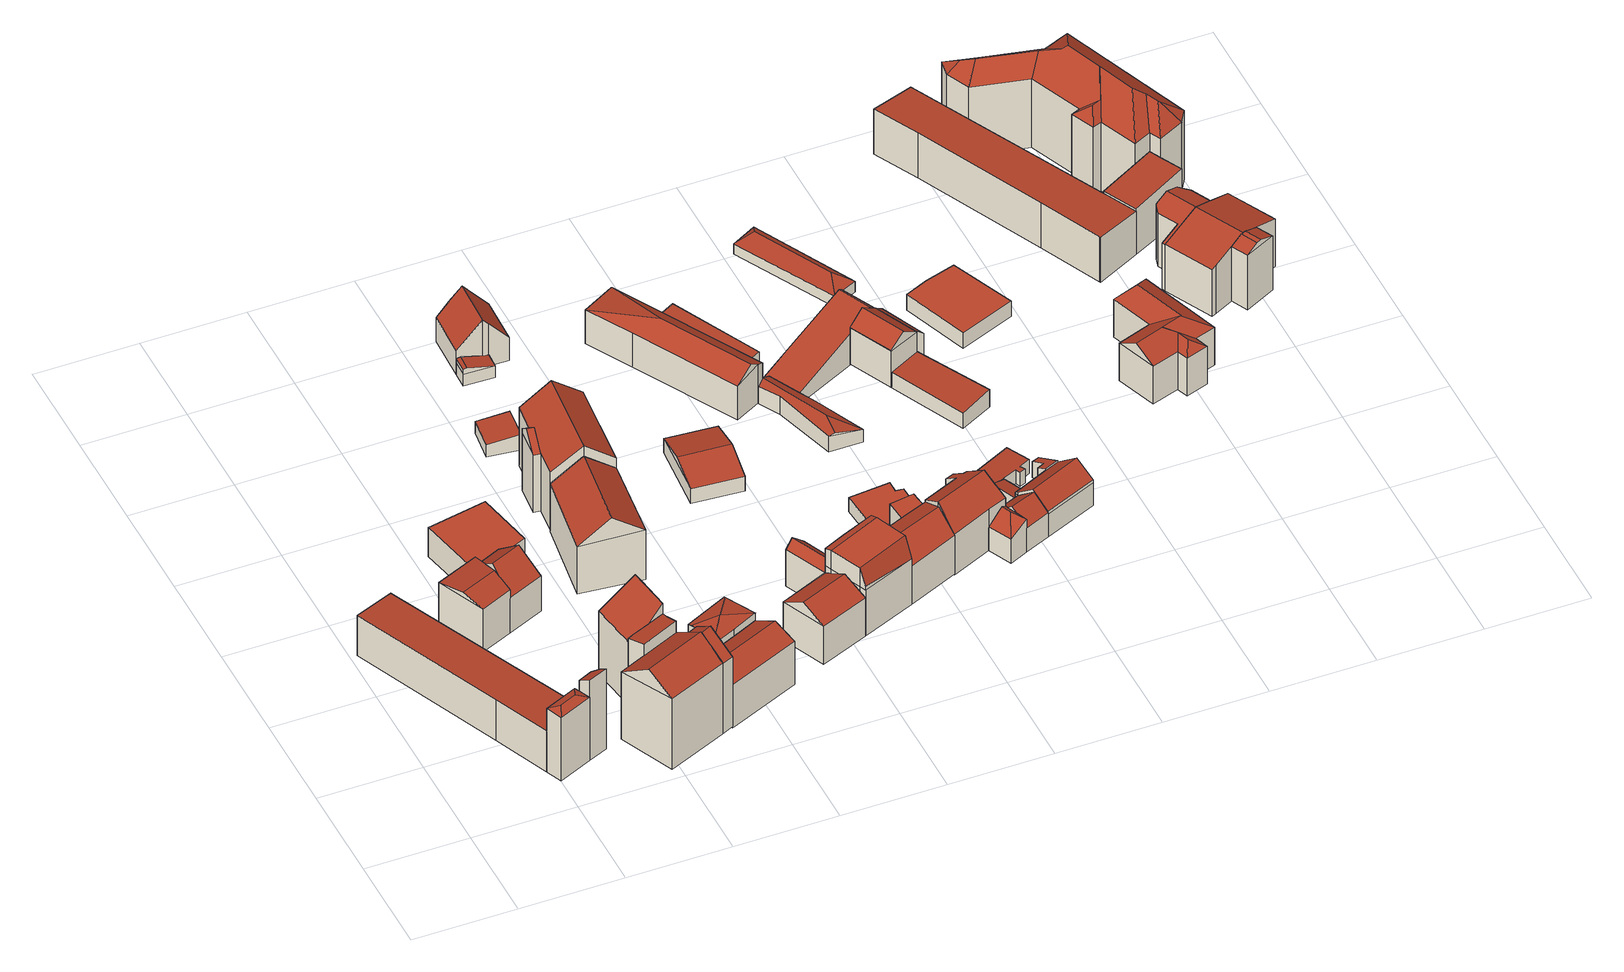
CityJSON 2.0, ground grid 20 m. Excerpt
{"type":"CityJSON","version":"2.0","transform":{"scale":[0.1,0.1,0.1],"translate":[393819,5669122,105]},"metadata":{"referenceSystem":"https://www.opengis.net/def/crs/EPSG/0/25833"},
"CityObjects":{
"building1":{"type":"Building","attributes":{"Gemeindeschluessel":14627140,"Geometrietyp2DReferenz":"3000","function":"31001_9998","roofType":"9999"},"children":["building1-1","building1-2","building1-3"]},
"building1-1":{"type":"BuildingPart","attributes":{"Dachtyp_tdc":"tdcFreeFormRoof","Dachneigung":23.28,"QualitaetDacherkennung":13,"Geometrietyp2DReferenz":"3000","roofType":"5000","measuredHeight":15.01},"parents":["building1"],"geometry":[{"type":"MultiSurface","lod":"2","boundaries":[[[0,1,2,3]],[[1,4,5,6,2]],[[7,8,9,10,11]],[[4,1,12]],[[13,12,1,0]],[[13,0,8,7]],[[7,4,12,13]],[[9,3,2,6,10]],[[3,9,8,0]],[[11,5,4,7]],[[11,10,6,5]]],"semantics":{"surfaces":[{"type":"WallSurface"},{"type":"RoofSurface"},{"type":"GroundSurface"},{"type":"ClosureSurface"}],"values":[0,0,0,1,1,1,1,2,3,0,3]}}]},
"building1-2":{"type":"BuildingPart","attributes":{"Dachtyp_tdc":"tdcPolyFlatRoof","Dachneigung":30.58,"QualitaetDacherkennung":52,"Geometrietyp2DReferenz":"3000","roofType":"2100","measuredHeight":18.1},"parents":["building1"],"geometry":[{"type":"MultiSurface","lod":"2","boundaries":[[[14,15,16,9,8]],[[15,17,18,16]],[[17,19,20,18]],[[19,21,0,3,20]],[[19,17,15,14,21]],[[3,9,16,18,20]],[[14,8,0,21]],[[8,9,3,0]]],"semantics":{"surfaces":[{"type":"WallSurface"},{"type":"RoofSurface"},{"type":"GroundSurface"},{"type":"ClosureSurface"}],"values":[0,0,0,0,1,2,0,3]}}]},
"building1-3":{"type":"BuildingPart","attributes":{"Dachtyp_tdc":"tdcPolyFlatRoof","Dachneigung":2.83,"QualitaetDacherkennung":69,"Geometrietyp2DReferenz":"3000","roofType":"2100","measuredHeight":9.14},"parents":["building1"],"geometry":[{"type":"MultiSurface","lod":"2","boundaries":[[[10,6,22,23,24,25]],[[5,26,22,6]],[[26,27,23,22]],[[27,28,24,23]],[[28,29,25,24]],[[29,11,10,25]],[[29,28,27,26,5,11]],[[6,10,11,5]]],"semantics":{"surfaces":[{"type":"GroundSurface"},{"type":"WallSurface"},{"type":"RoofSurface"},{"type":"ClosureSurface"}],"values":[0,1,1,1,1,1,2,3]}}]},
"building2":{"type":"Building","attributes":{"Gemeindeschluessel":14627140,"Geometrietyp2DReferenz":"3000","function":"31001_9998","roofType":"9999"},"children":["building2-1","building2-2","building2-3"]},
"building2-1":{"type":"BuildingPart","attributes":{"Dachtyp_tdc":"tdcPolyFlatRoof","Dachneigung":0,"QualitaetDacherkennung":68,"Geometrietyp2DReferenz":"3000","roofType":"1000","measuredHeight":6.52},"parents":["building2"],"geometry":[{"type":"MultiSurface","lod":"2","boundaries":[[[30,31,32,33]],[[31,34,35,32]],[[34,36,37,35]],[[36,38,39,37]],[[38,36,34,31,30,40]],[[41,33,32,35,37,39]],[[33,41,40,30]],[[41,39,38,40]]],"semantics":{"surfaces":[{"type":"WallSurface"},{"type":"RoofSurface"},{"type":"GroundSurface"},{"type":"ClosureSurface"}],"values":[0,0,0,0,1,2,3,3]}}]},
"building2-2":{"type":"BuildingPart","attributes":{"Dachtyp_tdc":"tdcGableRoof","Dachneigung":39.44,"QualitaetDacherkennung":55,"Geometrietyp2DReferenz":"3000","roofType":"3100","measuredHeight":12.08},"parents":["building2"],"geometry":[{"type":"MultiSurface","lod":"2","boundaries":[[[42,43,44,45]],[[46,42,45,39,38]],[[42,46,47]],[[43,42,47,48,49,50]],[[46,51,52,53,48,47]],[[45,44,41,39]],[[41,44,43,51,40]],[[38,40,51,46]],[[38,39,41,40]],[[48,53,54,49]],[[50,52,51,43]],[[49,54,53,52,50]]],"semantics":{"surfaces":[{"type":"WallSurface"},{"type":"RoofSurface"},{"type":"GroundSurface"},{"type":"ClosureSurface"}],"values":[0,0,0,1,1,2,3,0,3,0,3,3]}}]},
"building2-3":{"type":"BuildingPart","attributes":{"Dachtyp_tdc":"tdcGableRoof","Dachneigung":10.68,"QualitaetDacherkennung":41,"Geometrietyp2DReferenz":"3000","roofType":"3100","measuredHeight":10.84},"parents":["building2"],"geometry":[{"type":"MultiSurface","lod":"2","boundaries":[[[55,56,57,44,43]],[[56,58,59,57]],[[58,60,30,33,59]],[[58,56,61]],[[56,55,49,54,61]],[[60,58,61,54,53]],[[44,57,59,33,41]],[[55,43,50]],[[52,51,40,30,60]],[[40,41,33,30]],[[43,44,41,40,51]],[[43,51,52,50]],[[53,52,60]],[[49,55,50]],[[54,49,50,52,53]]],"semantics":{"surfaces":[{"type":"WallSurface"},{"type":"RoofSurface"},{"type":"GroundSurface"},{"type":"ClosureSurface"}],"values":[0,0,0,0,1,1,2,0,0,3,3,3,0,0,3]}}]},
"building3":{"type":"Building","attributes":{"Gemeindeschluessel":14627140,"Geometrietyp2DReferenz":"3000","function":"31001_9998","roofType":"9999"},"children":["building3-1","building3-2","building3-3","building3-4"]},
"building3-1":{"type":"BuildingPart","attributes":{"Dachtyp_tdc":"tdcPolyFlatRoof","Dachneigung":12.47,"QualitaetDacherkennung":38,"Geometrietyp2DReferenz":"3000","roofType":"2100","measuredHeight":17.7},"parents":["building3"],"geometry":[{"type":"MultiSurface","lod":"2","boundaries":[[[62,63,64,65,66]],[[67,68,69,70]],[[68,71,72,69]],[[71,73,74,75,72]],[[76,62,66,77,78]],[[76,73,71,68,67,79,63,62]],[[66,65,70,69,72,75,77]],[[79,64,63]],[[70,65,64,79,67]],[[78,74,73,76]],[[77,75,74,78]]],"semantics":{"surfaces":[{"type":"WallSurface"},{"type":"RoofSurface"},{"type":"GroundSurface"},{"type":"ClosureSurface"}],"values":[0,0,0,0,0,1,2,0,3,0,3]}}]},
"building3-2":{"type":"BuildingPart","attributes":{"Dachtyp_tdc":"tdcPolyFlatRoof","Dachneigung":34.02,"QualitaetDacherkennung":83,"Geometrietyp2DReferenz":"3000","roofType":"2100","measuredHeight":19.17},"parents":["building3"],"geometry":[{"type":"MultiSurface","lod":"2","boundaries":[[[80,81,82,83]],[[81,84,67,70,82]],[[64,85,86,65]],[[85,80,83,86]],[[85,64,79,84,81,80]],[[83,82,70,65,86]],[[79,67,84]],[[64,65,70,67,79]]],"semantics":{"surfaces":[{"type":"WallSurface"},{"type":"RoofSurface"},{"type":"GroundSurface"},{"type":"ClosureSurface"}],"values":[0,0,0,0,1,2,0,3]}}]},
"building3-3":{"type":"BuildingPart","attributes":{"Dachtyp_tdc":"tdcGableRoof","Dachneigung":33.63,"QualitaetDacherkennung":55,"Geometrietyp2DReferenz":"3000","roofType":"3100","measuredHeight":19.32},"parents":["building3"],"geometry":[{"type":"MultiSurface","lod":"2","boundaries":[[[87,88,89,90,91]],[[88,92,93,89]],[[92,88,94]],[[88,87,95,96,97,94]],[[74,78,92,94,97]],[[90,89,93,77,75,98]],[[78,77,93,92]],[[74,75,77,78]],[[98,75,74,99]],[[91,100,101,87]],[[90,98,99,100,91]],[[97,96,102,99,74]],[[95,87,101]],[[102,100,99]],[[96,95,101,100,102]]],"semantics":{"surfaces":[{"type":"WallSurface"},{"type":"RoofSurface"},{"type":"GroundSurface"},{"type":"ClosureSurface"}],"values":[0,0,0,1,1,2,0,3,0,0,3,0,0,3,3]}}]},
"building3-4":{"type":"BuildingPart","attributes":{"Dachtyp_tdc":"tdcGableRoof","Dachneigung":34.4,"QualitaetDacherkennung":67,"Geometrietyp2DReferenz":"3000","roofType":"3100","measuredHeight":19.4},"parents":["building3"],"geometry":[{"type":"MultiSurface","lod":"2","boundaries":[[[102,103,104,98,99]],[[103,105,106,104]],[[105,91,90,106]],[[105,103,107]],[[103,102,96,108,107]],[[91,105,107,108,95,101]],[[98,104,106,90]],[[98,90,91,100,99]],[[99,100,102]],[[108,96,95]],[[101,100,91]],[[96,102,100,101,95]]],"semantics":{"surfaces":[{"type":"WallSurface"},{"type":"RoofSurface"},{"type":"GroundSurface"},{"type":"ClosureSurface"}],"values":[0,0,0,0,1,1,2,3,3,0,0,3]}}]},
"building4":{"type":"Building","attributes":{"Dachtyp_tdc":"tdcFreeFormRoof","Gemeindeschluessel":14627140,"Dachneigung":38.92,"QualitaetDacherkennung":9,"Geometrietyp2DReferenz":"3000","function":"31001_9998","roofType":"5000","measuredHeight":4.64},"geometry":[{"type":"MultiSurface","lod":"2","boundaries":[[[109,110,111,112]],[[110,113,114,111]],[[113,115,116,114]],[[115,117,118,116]],[[117,119,120,118]],[[119,121,122,120]],[[121,109,112,122]],[[109,121,119,117,115,123,124]],[[113,110,124,123]],[[115,113,123]],[[110,109,124]],[[112,111,114,116,118,120,122]]],"semantics":{"surfaces":[{"type":"WallSurface"},{"type":"RoofSurface"},{"type":"GroundSurface"}],"values":[0,0,0,0,0,0,0,1,1,0,0,2]}}]},
"building5":{"type":"Building","attributes":{"Dachtyp_tdc":"tdcFreeFormRoof","Gemeindeschluessel":14627140,"Dachneigung":29.86,"QualitaetDacherkennung":54,"Geometrietyp2DReferenz":"3000","function":"31001_9998","roofType":"5000","measuredHeight":11.61},"geometry":[{"type":"MultiSurface","lod":"2","boundaries":[[[125,126,127,128]],[[126,129,130,127]],[[129,131,132,130]],[[131,133,134,132]],[[133,135,136,134]],[[135,125,128,136]],[[135,133,137,138]],[[137,131,129,126,125,138]],[[133,131,137]],[[125,135,138]],[[128,127,130,132,134,136]]],"semantics":{"surfaces":[{"type":"WallSurface"},{"type":"RoofSurface"},{"type":"GroundSurface"}],"values":[0,0,0,0,0,0,1,1,0,0,2]}}]},
"building6":{"type":"Building","attributes":{"Dachtyp_tdc":"tdcFreeFormRoof","Gemeindeschluessel":14627140,"Dachneigung":16.09,"QualitaetDacherkennung":68,"Geometrietyp2DReferenz":"3000","function":"31001_9998","roofType":"5000","measuredHeight":11.5},"geometry":[{"type":"MultiSurface","lod":"2","boundaries":[[[139,140,141,142]],[[140,143,144,141]],[[143,145,146,144]],[[145,147,148,146]],[[147,149,150,148]],[[149,151,152,150]],[[151,139,142,152]],[[151,153,154,140,139]],[[153,155,145,143,154]],[[156,147,155,153]],[[149,156,153,151]],[[147,145,155]],[[149,147,156]],[[143,140,154]],[[142,141,144,146,148,150,152]]],"semantics":{"surfaces":[{"type":"WallSurface"},{"type":"RoofSurface"},{"type":"GroundSurface"}],"values":[0,0,0,0,0,0,0,1,1,1,1,0,0,0,2]}}]},
"building7":{"type":"Building","attributes":{"Dachtyp_tdc":"tdcGableRoof","Gemeindeschluessel":14627140,"Dachneigung":38.49,"QualitaetDacherkennung":69,"Geometrietyp2DReferenz":"3000","function":"31001_9998","roofType":"3100","measuredHeight":15.54},"geometry":[{"type":"MultiSurface","lod":"2","boundaries":[[[157,158,159,160]],[[158,161,162,159]],[[161,163,164,162]],[[163,157,160,164]],[[161,158,165]],[[157,163,166]],[[158,157,166,165]],[[163,161,165,166]],[[160,159,162,164]]],"semantics":{"surfaces":[{"type":"WallSurface"},{"type":"RoofSurface"},{"type":"GroundSurface"}],"values":[0,0,0,0,0,0,1,1,2]}}]},
"building8":{"type":"Building","attributes":{"Dachtyp_tdc":"tdcPolyFlatRoof","Gemeindeschluessel":14627140,"Dachneigung":5.99,"QualitaetDacherkennung":87,"Geometrietyp2DReferenz":"3000","function":"31001_9998","roofType":"2100","measuredHeight":3.39},"geometry":[{"type":"MultiSurface","lod":"2","boundaries":[[[167,168,169,170]],[[168,171,172,169]],[[171,173,174,172]],[[173,167,170,174]],[[173,171,168,167]],[[170,169,172,174]]],"semantics":{"surfaces":[{"type":"WallSurface"},{"type":"RoofSurface"},{"type":"GroundSurface"}],"values":[0,0,0,0,1,2]}}]},
"building9":{"type":"Building","attributes":{"Gemeindeschluessel":14627140,"Geometrietyp2DReferenz":"3000","function":"31001_9998","roofType":"9999"},"children":["building9-1","building9-2"]},
"building9-1":{"type":"BuildingPart","attributes":{"Dachtyp_tdc":"tdcGableRoof","Dachneigung":38.26,"QualitaetDacherkennung":74,"Geometrietyp2DReferenz":"3000","roofType":"3100","measuredHeight":15.84},"parents":["building9"],"geometry":[{"type":"MultiSurface","lod":"2","boundaries":[[[175,176,177,178]],[[176,179,180,177]],[[179,181,182,180]],[[183,184,185,186]],[[175,187,185,184,176]],[[186,188,181]],[[179,183,186,181]],[[176,184,183,179]],[[182,178,177,180]],[[178,182,181,175]],[[188,186,185,187]],[[181,188,187,175]]],"semantics":{"surfaces":[{"type":"WallSurface"},{"type":"RoofSurface"},{"type":"GroundSurface"},{"type":"ClosureSurface"}],"values":[0,0,0,1,1,0,0,0,2,3,0,3]}}]},
"building9-2":{"type":"BuildingPart","attributes":{"Dachtyp_tdc":"tdcGableRoof","Dachneigung":37.02,"QualitaetDacherkennung":87,"Geometrietyp2DReferenz":"3000","roofType":"3100","measuredHeight":17.55},"parents":["building9"],"geometry":[{"type":"MultiSurface","lod":"2","boundaries":[[[188,182,181]],[[188,189,190,182]],[[189,191,192,190]],[[191,193,194,192]],[[193,195,196,194]],[[195,197,198,196]],[[197,199,200,198]],[[199,201,178,200]],[[201,175,178]],[[197,195,193,191]],[[191,189,188,187,201,199,197]],[[182,190,192,194,196,198,200,178]],[[187,175,201]],[[181,182,178,175]],[[181,175,187,188]]],"semantics":{"surfaces":[{"type":"WallSurface"},{"type":"RoofSurface"},{"type":"GroundSurface"},{"type":"ClosureSurface"}],"values":[0,0,0,0,0,0,0,0,0,1,1,2,0,3,3]}}]},
"building10":{"type":"Building","attributes":{"Dachtyp_tdc":"tdcGableRoof","Gemeindeschluessel":14627140,"Dachneigung":27.59,"QualitaetDacherkennung":71,"Geometrietyp2DReferenz":"3000","function":"31001_9998","roofType":"3100","measuredHeight":11.11},"geometry":[{"type":"MultiSurface","lod":"2","boundaries":[[[202,203,204,205]],[[203,206,207,204]],[[206,208,209,207]],[[208,202,205,209]],[[206,203,210]],[[202,208,211]],[[203,202,211,210]],[[208,206,210,211]],[[205,204,207,209]]],"semantics":{"surfaces":[{"type":"WallSurface"},{"type":"RoofSurface"},{"type":"GroundSurface"}],"values":[0,0,0,0,0,0,1,1,2]}}]},
"building11":{"type":"Building","attributes":{"Gemeindeschluessel":14627140,"Geometrietyp2DReferenz":"3000","function":"31001_9998","roofType":"9999"},"children":["building11-1","building11-2","building11-3"]},
"building11-1":{"type":"BuildingPart","attributes":{"Dachtyp_tdc":"tdcGableRoof","Dachneigung":49.12,"QualitaetDacherkennung":94,"Geometrietyp2DReferenz":"3000","roofType":"3100","measuredHeight":10.87},"parents":["building11"],"geometry":[{"type":"MultiSurface","lod":"2","boundaries":[[[212,213,214]],[[215,216,217]],[[215,218,219,216]],[[218,220,221,219]],[[220,222,223,224,221]],[[225,226,227,228,229,230]],[[226,212,214,227]],[[231,222,220,218,215,232]],[[232,212,226,225,231]],[[214,233,216,219,221,224,234,228,227]],[[235,213,212,232]],[[233,214,213,235]],[[215,217,235,232]],[[233,235,217,216]],[[236,223,222,231,237]],[[234,224,223,236]],[[225,230,238,237,231]],[[234,236,229,228]],[[229,236,237,238,230]]],"semantics":{"surfaces":[{"type":"WallSurface"},{"type":"RoofSurface"},{"type":"GroundSurface"},{"type":"ClosureSurface"}],"values":[0,0,0,0,0,0,0,1,1,2,0,3,0,3,0,3,0,3,3]}}]},
"building11-2":{"type":"BuildingPart","attributes":{"Dachtyp_tdc":"tdcPolyFlatRoof","Dachneigung":18.8,"QualitaetDacherkennung":50,"Geometrietyp2DReferenz":"3000","roofType":"2100","measuredHeight":6.15},"parents":["building11"],"geometry":[{"type":"MultiSurface","lod":"2","boundaries":[[[213,239,240,214]],[[239,241,242,240]],[[241,217,216,242]],[[217,241,239,213,235]],[[214,240,242,216,233]],[[214,233,235,213]],[[233,216,217,235]]],"semantics":{"surfaces":[{"type":"WallSurface"},{"type":"RoofSurface"},{"type":"GroundSurface"},{"type":"ClosureSurface"}],"values":[0,0,0,1,2,3,3]}}]},
"building11-3":{"type":"BuildingPart","attributes":{"Dachtyp_tdc":"tdcGableRoof","Dachneigung":13.52,"QualitaetDacherkennung":35,"Geometrietyp2DReferenz":"3000","roofType":"3100","measuredHeight":3.77},"parents":["building11"],"geometry":[{"type":"MultiSurface","lod":"2","boundaries":[[[243,244,245,246]],[[244,229,228,245]],[[223,243,246,224]],[[243,223,237,238,247]],[[230,248,247,238]],[[244,248,230,229]],[[243,247,248,244]],[[246,245,228,234,224]],[[224,234,236,223]],[[234,228,229,236]],[[236,237,223]],[[229,230,238,237,236]]],"semantics":{"surfaces":[{"type":"WallSurface"},{"type":"RoofSurface"},{"type":"GroundSurface"},{"type":"ClosureSurface"}],"values":[0,0,0,1,1,0,0,2,3,3,0,3]}}]},
"building12":{"type":"Building","attributes":{"Dachtyp_tdc":"tdcGableRoof","Gemeindeschluessel":14627140,"Dachneigung":43.74,"QualitaetDacherkennung":7,"Geometrietyp2DReferenz":"3000","function":"31001_9998","roofType":"3100","measuredHeight":9.9},"geometry":[{"type":"MultiSurface","lod":"2","boundaries":[[[249,250,251,252]],[[250,253,254,251]],[[253,255,256,254]],[[255,249,252,256]],[[253,250,257]],[[249,255,258]],[[250,249,258,257]],[[255,253,257,258]],[[252,251,254,256]]],"semantics":{"surfaces":[{"type":"WallSurface"},{"type":"RoofSurface"},{"type":"GroundSurface"}],"values":[0,0,0,0,0,0,1,1,2]}}]},
"building13":{"type":"Building","attributes":{"Dachtyp_tdc":"tdcFreeFormRoof","Gemeindeschluessel":14627140,"Dachneigung":0.077,"QualitaetDacherkennung":65,"Geometrietyp2DReferenz":"3000","function":"31001_9998","roofType":"5000","measuredHeight":14.63},"geometry":[{"type":"MultiSurface","lod":"2","boundaries":[[[259,260,261,207]],[[260,262,263,261]],[[262,264,204,263]],[[264,265,266,204]],[[265,267,268,266]],[[267,269,270,268]],[[269,271,272,270]],[[271,273,274,272]],[[273,259,207,274]],[[275,276,277,278,279]],[[273,280,281,282]],[[280,283,275,279,281]],[[269,275,283,271]],[[271,283,280,273]],[[273,282,259]],[[259,282,281,260]],[[260,281,279,262]],[[262,279,278,264]],[[264,278,277,265]],[[265,277,276,267]],[[267,276,275,269]],[[207,261,263,204,266,268,270,272,274]]],"semantics":{"surfaces":[{"type":"WallSurface"},{"type":"RoofSurface"},{"type":"GroundSurface"}],"values":[0,0,0,0,0,0,0,0,0,1,1,1,0,0,0,0,0,0,0,0,0,2]}}]},
"building14":{"type":"Building","attributes":{"Dachtyp_tdc":"tdcGableRoof","Gemeindeschluessel":14627140,"Dachneigung":14.06,"QualitaetDacherkennung":96,"Geometrietyp2DReferenz":"3000","function":"31001_9998","roofType":"3100","measuredHeight":5.05},"geometry":[{"type":"MultiSurface","lod":"2","boundaries":[[[284,285,286,287]],[[285,288,289,286]],[[288,290,291,289]],[[290,284,287,291]],[[288,285,292]],[[284,290,293]],[[285,284,293,292]],[[290,288,292,293]],[[287,286,289,291]]],"semantics":{"surfaces":[{"type":"WallSurface"},{"type":"RoofSurface"},{"type":"GroundSurface"}],"values":[0,0,0,0,0,0,1,1,2]}}]},
"building15":{"type":"Building","attributes":{"Dachtyp_tdc":"tdcFreeFormRoof","Gemeindeschluessel":14627140,"Dachneigung":27.18,"QualitaetDacherkennung":65,"Geometrietyp2DReferenz":"3000","function":"31001_9998","roofType":"5000","measuredHeight":11.31},"geometry":[{"type":"MultiSurface","lod":"2","boundaries":[[[294,295,296,297]],[[295,298,299,296]],[[298,300,301,299]],[[300,302,303,301]],[[302,294,297,303]],[[304,300,298,295,305]],[[294,302,304,305]],[[302,300,304]],[[295,294,305]],[[297,296,299,301,303]]],"semantics":{"surfaces":[{"type":"WallSurface"},{"type":"RoofSurface"},{"type":"GroundSurface"}],"values":[0,0,0,0,0,1,1,0,0,2]}}]},
"building16":{"type":"Building","attributes":{"Dachtyp_tdc":"tdcFreeFormRoof","Gemeindeschluessel":14627140,"Dachneigung":32.86,"QualitaetDacherkennung":68,"Geometrietyp2DReferenz":"3000","function":"31001_9998","roofType":"5000","measuredHeight":9.94},"geometry":[{"type":"MultiSurface","lod":"2","boundaries":[[[306,307,308,309]],[[307,310,311,308]],[[310,312,313,311]],[[312,314,315,313]],[[314,316,317,315]],[[316,306,309,317]],[[318,319,310,307]],[[316,320,318,307,306]],[[320,314,312,319,318]],[[312,310,319]],[[316,314,320]],[[309,308,311,313,315,317]]],"semantics":{"surfaces":[{"type":"WallSurface"},{"type":"RoofSurface"},{"type":"GroundSurface"}],"values":[0,0,0,0,0,0,1,1,1,0,0,2]}}]},
"building17":{"type":"Building","attributes":{"Gemeindeschluessel":14627140,"Geometrietyp2DReferenz":"3000","function":"31001_9998","roofType":"9999"},"children":["building17-1","building17-2"]},
"building17-1":{"type":"BuildingPart","attributes":{"Dachtyp_tdc":"tdcPolyFlatRoof","Dachneigung":0,"QualitaetDacherkennung":61,"Geometrietyp2DReferenz":"3000","roofType":"1000","measuredHeight":7.52},"parents":["building17"],"geometry":[{"type":"MultiSurface","lod":"2","boundaries":[[[321,322,323,324,325]],[[326,327,328,329,330]],[[327,321,325,328]],[[327,326,322,321]],[[325,324,329,328]],[[330,323,322,326]],[[330,329,324,323]]],"semantics":{"surfaces":[{"type":"WallSurface"},{"type":"RoofSurface"},{"type":"GroundSurface"},{"type":"ClosureSurface"}],"values":[0,0,0,1,2,0,3]}}]},
"building17-2":{"type":"BuildingPart","attributes":{"Dachtyp_tdc":"tdcPolyFlatRoof","Dachneigung":0,"QualitaetDacherkennung":55,"Geometrietyp2DReferenz":"3000","roofType":"1000","measuredHeight":3.16},"parents":["building17"],"geometry":[{"type":"MultiSurface","lod":"2","boundaries":[[[331,332,333,334]],[[332,335,336,333]],[[335,337,338,336]],[[337,339,340,338]],[[339,341,342,340]],[[341,330,329,342]],[[323,343,344,324]],[[343,331,334,344]],[[343,323,330,341,339,337,335,332,331]],[[334,333,336,338,340,342,329,324,344]],[[324,329,330,323]]],"semantics":{"surfaces":[{"type":"WallSurface"},{"type":"RoofSurface"},{"type":"GroundSurface"},{"type":"ClosureSurface"}],"values":[0,0,0,0,0,0,0,0,1,2,3]}}]},
"building18":{"type":"Building","attributes":{"Dachtyp_tdc":"tdcPolyFlatRoof","Gemeindeschluessel":14627140,"Dachneigung":3.37,"QualitaetDacherkennung":93,"Geometrietyp2DReferenz":"3000","function":"31001_9998","roofType":"2100","measuredHeight":2.41},"geometry":[{"type":"MultiSurface","lod":"2","boundaries":[[[345,346,347,348]],[[346,349,350,347]],[[349,351,352,350]],[[351,345,348,352]],[[351,349,346,345]],[[348,347,350,352]]],"semantics":{"surfaces":[{"type":"WallSurface"},{"type":"RoofSurface"},{"type":"GroundSurface"}],"values":[0,0,0,0,1,2]}}]},
"building19":{"type":"Building","attributes":{"Dachtyp_tdc":"tdcFreeFormRoof","Gemeindeschluessel":14627140,"Dachneigung":28.88,"QualitaetDacherkennung":36,"Geometrietyp2DReferenz":"3000","function":"31001_9998","roofType":"5000","measuredHeight":4.47},"geometry":[{"type":"MultiSurface","lod":"2","boundaries":[[[353,354,355,356]],[[354,357,358,355]],[[357,359,360,358]],[[359,361,362,360]],[[361,363,364,362]],[[363,365,366,364]],[[365,367,368,366]],[[367,353,356,368]],[[353,369,370]],[[369,353,367,365,363,371]],[[357,354,370,369,371,361,359]],[[354,353,370]],[[363,361,371]],[[356,355,358,360,362,364,366,368]]],"semantics":{"surfaces":[{"type":"WallSurface"},{"type":"RoofSurface"},{"type":"GroundSurface"}],"values":[0,0,0,0,0,0,0,0,1,1,1,0,0,2]}}]},
"building20":{"type":"Building","attributes":{"Gemeindeschluessel":14627140,"Geometrietyp2DReferenz":"3000","function":"31001_9998","roofType":"9999"},"children":["building20-1","building20-2","building20-3"]},
"building20-1":{"type":"BuildingPart","attributes":{"Dachtyp_tdc":"tdcGableRoof","Dachneigung":39.9,"QualitaetDacherkennung":76,"Geometrietyp2DReferenz":"3000","roofType":"3100","measuredHeight":8.18},"parents":["building20"],"geometry":[{"type":"MultiSurface","lod":"2","boundaries":[[[372,373,374,375]],[[373,376,377,374]],[[376,378,379,377]],[[376,373,380]],[[373,372,381,382,383,380]],[[378,376,380,383,384]],[[375,374,377,379,385]],[[386,385,379,378]],[[372,375,385,386]],[[384,383,382]],[[378,384,382,381,386]],[[386,381,372]]],"semantics":{"surfaces":[{"type":"WallSurface"},{"type":"RoofSurface"},{"type":"GroundSurface"},{"type":"ClosureSurface"}],"values":[0,0,0,0,1,1,2,3,3,0,3,3]}}]},
"building20-2":{"type":"BuildingPart","attributes":{"Dachtyp_tdc":"tdcHipAndGableRoof","Dachneigung":37.15,"QualitaetDacherkennung":43,"Geometrietyp2DReferenz":"3000","roofType":"5000","measuredHeight":7.76},"parents":["building20"],"geometry":[{"type":"MultiSurface","lod":"2","boundaries":[[[387,388,389,379,378]],[[388,390,391,389]],[[388,387,392]],[[387,384,382,393,394,392]],[[390,388,392,394]],[[385,379,389,391]],[[378,384,387]],[[382,381,393]],[[379,385,386,378]],[[378,386,381,382,384]],[[385,391,390,393,381,386]],[[393,390,394]]],"semantics":{"surfaces":[{"type":"WallSurface"},{"type":"RoofSurface"},{"type":"GroundSurface"},{"type":"ClosureSurface"}],"values":[0,0,1,1,1,2,0,0,3,3,3,3]}}]},
"building20-3":{"type":"BuildingPart","attributes":{"Dachtyp_tdc":"tdcGableRoof","Dachneigung":33.09,"QualitaetDacherkennung":81,"Geometrietyp2DReferenz":"3000","roofType":"3100","measuredHeight":12.48},"parents":["building20"],"geometry":[{"type":"MultiSurface","lod":"2","boundaries":[[[395,396,397,398]],[[396,399,400,397]],[[399,401,402,400]],[[401,403,404,402]],[[403,405,372,375,404]],[[406,407,408,391,390]],[[407,409,410,408]],[[409,411,412,410]],[[411,413,414,412]],[[413,395,398,414]],[[409,407,406,415,405,403]],[[403,401,399,396,395,413,411,409]],[[398,397,400,402,404,375,385,391,408,410,412,414]],[[415,393,381,372,405]],[[386,385,375,372]],[[386,372,381]],[[406,390,394,393,415]],[[390,391,385,386,381,393]],[[390,393,394]]],"semantics":{"surfaces":[{"type":"WallSurface"},{"type":"RoofSurface"},{"type":"GroundSurface"},{"type":"ClosureSurface"}],"values":[0,0,0,0,0,0,0,0,0,0,1,1,2,0,3,3,0,3,3]}}]},
"building21":{"type":"Building","attributes":{"Dachtyp_tdc":"tdcGableRoof","Gemeindeschluessel":14627140,"Dachneigung":18.24,"QualitaetDacherkennung":32,"Geometrietyp2DReferenz":"3000","function":"31001_9998","roofType":"3100","measuredHeight":3},"geometry":[{"type":"MultiSurface","lod":"2","boundaries":[[[416,417,418,419]],[[417,420,421,418]],[[420,422,423,421]],[[422,416,419,423]],[[420,417,424]],[[416,422,425]],[[417,416,425,424]],[[422,420,424,425]],[[419,418,421,423]]],"semantics":{"surfaces":[{"type":"WallSurface"},{"type":"RoofSurface"},{"type":"GroundSurface"}],"values":[0,0,0,0,0,0,1,1,2]}}]},
"building22":{"type":"Building","attributes":{"Dachtyp_tdc":"tdcFreeFormRoof","Gemeindeschluessel":14627140,"Dachneigung":19.05,"QualitaetDacherkennung":12,"Geometrietyp2DReferenz":"3000","function":"31001_9998","roofType":"5000","measuredHeight":9},"geometry":[{"type":"MultiSurface","lod":"2","boundaries":[[[426,427,428,429]],[[427,430,431,428]],[[430,432,433,431]],[[432,434,435,433]],[[434,436,437,435]],[[436,426,429,437]],[[438,430,427,439]],[[432,438,439,426,436,434]],[[432,430,438]],[[427,426,439]],[[429,428,431,433,435,437]]],"semantics":{"surfaces":[{"type":"WallSurface"},{"type":"RoofSurface"},{"type":"GroundSurface"}],"values":[0,0,0,0,0,0,1,1,0,0,2]}}]},
"building23":{"type":"Building","attributes":{"Gemeindeschluessel":14627140,"Geometrietyp2DReferenz":"3000","function":"31001_9998","roofType":"9999"},"children":["building23-1","building23-2","building23-3","building23-4"]},
"building23-1":{"type":"BuildingPart","attributes":{"Dachtyp_tdc":"tdcPolyFlatRoof","Dachneigung":2.61,"QualitaetDacherkennung":68,"Geometrietyp2DReferenz":"3000","roofType":"2100","measuredHeight":3.19},"parents":["building23"],"geometry":[{"type":"MultiSurface","lod":"2","boundaries":[[[440,441,442,443]],[[441,444,445,442]],[[444,446,447,445]],[[446,448,449,447]],[[448,450,451,452,449]],[[453,454,455,418]],[[454,440,443,455]],[[454,453,456,457,456,458,450,448,446,444,441,440]],[[443,442,445,447,449,452,459,421,459,418,455]],[[458,451,450]],[[459,452,451,458,456]],[[421,459,456,457]],[[453,418,459,456]]],"semantics":{"surfaces":[{"type":"WallSurface"},{"type":"RoofSurface"},{"type":"GroundSurface"},{"type":"ClosureSurface"}],"values":[0,0,0,0,0,0,0,1,2,0,3,3,0]}}]},
"building23-2":{"type":"BuildingPart","attributes":{"Dachtyp_tdc":"tdcPolyFlatRoof","Dachneigung":22.68,"QualitaetDacherkennung":64,"Geometrietyp2DReferenz":"3000","roofType":"2100","measuredHeight":5.39},"parents":["building23"],"geometry":[{"type":"MultiSurface","lod":"2","boundaries":[[[460,461,462,463,464]],[[461,465,466,462]],[[465,467,468,466]],[[467,469,470,468]],[[469,471,472,473,470]],[[469,467,465,461,460,471]],[[473,463,462,466,468,470]],[[460,464,472,471]],[[464,463,473,472]]],"semantics":{"surfaces":[{"type":"WallSurface"},{"type":"RoofSurface"},{"type":"GroundSurface"},{"type":"ClosureSurface"}],"values":[0,0,0,0,0,1,2,0,3]}}]},
"building23-3":{"type":"BuildingPart","attributes":{"Dachtyp_tdc":"tdcGableRoof","Dachneigung":38.37,"QualitaetDacherkennung":80,"Geometrietyp2DReferenz":"3000","roofType":"3100","measuredHeight":8.62},"parents":["building23"],"geometry":[{"type":"MultiSurface","lod":"2","boundaries":[[[474,475,374,377]],[[475,476,477,478,374]],[[479,464,463,480,481]],[[472,482,483,473]],[[482,474,377,483]],[[484,485,486,487]],[[488,489,490,491,486,485,472]],[[475,491,490,476]],[[474,487,486,491,475]],[[476,490,489,479]],[[479,489,488,464]],[[464,488,472]],[[482,484,487,474]],[[472,485,484,482]],[[377,374,478,480,463,473,483]],[[481,477,476,479]],[[481,480,478,477]],[[473,463,464,472]]],"semantics":{"surfaces":[{"type":"WallSurface"},{"type":"RoofSurface"},{"type":"GroundSurface"},{"type":"ClosureSurface"}],"values":[0,0,0,0,0,1,1,0,0,0,0,0,0,0,2,0,3,3]}}]},
"building23-4":{"type":"BuildingPart","attributes":{"Dachtyp_tdc":"tdcPolyFlatRoof","Dachneigung":17.34,"QualitaetDacherkennung":79,"Geometrietyp2DReferenz":"3000","roofType":"2100","measuredHeight":4.01},"parents":["building23"],"geometry":[{"type":"MultiSurface","lod":"2","boundaries":[[[451,492,493,452]],[[492,481,480,493]],[[477,494,421,478]],[[494,457,421]],[[477,481,492,451,458,495,494]],[[459,452,493,480,478,421]],[[495,456,457,494]],[[456,459,421,457]],[[458,456,495]],[[451,452,459,456,458]],[[478,480,481,477]]],"semantics":{"surfaces":[{"type":"WallSurface"},{"type":"RoofSurface"},{"type":"GroundSurface"},{"type":"ClosureSurface"}],"values":[0,0,0,0,1,2,0,3,0,3,3]}}]},
"building24":{"type":"Building","attributes":{"Gemeindeschluessel":14627140,"Geometrietyp2DReferenz":"3000","function":"31001_9998","roofType":"9999"},"children":["building24-1","building24-2"]},
"building24-1":{"type":"BuildingPart","attributes":{"Dachtyp_tdc":"tdcGableRoof","Dachneigung":34.41,"QualitaetDacherkennung":82,"Geometrietyp2DReferenz":"3000","roofType":"3100","measuredHeight":10.6},"parents":["building24"],"geometry":[{"type":"MultiSurface","lod":"2","boundaries":[[[496,497,498,499]],[[497,500,501,498]],[[502,503,504,505]],[[503,506,507,504]],[[506,496,499,507]],[[508,509,510,511]],[[512,500,430,510,509,513]],[[502,512,513,503]],[[503,513,509,508,506]],[[497,430,500]],[[496,511,510,430,497]],[[500,512,502]],[[506,508,511,496]],[[499,498,501,505,504,507]],[[505,501,500,502]]],"semantics":{"surfaces":[{"type":"WallSurface"},{"type":"RoofSurface"},{"type":"GroundSurface"},{"type":"ClosureSurface"}],"values":[0,0,0,0,0,1,1,0,0,0,0,0,0,2,3]}}]},
"building24-2":{"type":"BuildingPart","attributes":{"Dachtyp_tdc":"tdcPolyFlatRoof","Dachneigung":37.23,"QualitaetDacherkennung":64,"Geometrietyp2DReferenz":"3000","roofType":"2100","measuredHeight":8.31},"parents":["building24"],"geometry":[{"type":"MultiSurface","lod":"2","boundaries":[[[514,512,502,505,515]],[[516,517,518,501,500]],[[517,514,515,518]],[[517,516,512,514]],[[515,505,501,518]],[[500,502,512,516]],[[500,501,505,502]]],"semantics":{"surfaces":[{"type":"WallSurface"},{"type":"RoofSurface"},{"type":"GroundSurface"},{"type":"ClosureSurface"}],"values":[0,0,0,1,2,0,3]}}]},
"building25":{"type":"Building","attributes":{"Dachtyp_tdc":"tdcPolyFlatRoof","Gemeindeschluessel":14627140,"Dachneigung":3.38,"QualitaetDacherkennung":73,"Geometrietyp2DReferenz":"3000","function":"31001_9998","roofType":"2100","measuredHeight":3.83},"geometry":[{"type":"MultiSurface","lod":"2","boundaries":[[[519,520,504,507]],[[520,521,505,504]],[[521,522,523,505]],[[522,524,525,523]],[[524,519,507,525]],[[524,522,521,520,519]],[[507,504,505,523,525]]],"semantics":{"surfaces":[{"type":"WallSurface"},{"type":"RoofSurface"},{"type":"GroundSurface"}],"values":[0,0,0,0,0,1,2]}}]},
"building26":{"type":"Building","attributes":{"Dachtyp_tdc":"tdcHipRoof","Gemeindeschluessel":14627140,"Dachneigung":12.25,"QualitaetDacherkennung":21,"Geometrietyp2DReferenz":"3000","function":"31001_9998","roofType":"3200","measuredHeight":3.23},"geometry":[{"type":"MultiSurface","lod":"2","boundaries":[[[526,527,528,529]],[[530,531,529,528]],[[532,533,534,535]],[[527,526,533,532]],[[526,531,534,533]],[[531,530,535,534]],[[530,527,532,535]],[[531,526,529]],[[527,530,528]]],"semantics":{"surfaces":[{"type":"RoofSurface"},{"type":"GroundSurface"},{"type":"WallSurface"}],"values":[0,0,1,2,2,2,2,0,0]}}]},
"building27":{"type":"Building","attributes":{"Dachtyp_tdc":"tdcPolyFlatRoof","Gemeindeschluessel":14627140,"Dachneigung":0,"QualitaetDacherkennung":46,"Geometrietyp2DReferenz":"3000","function":"31001_9998","roofType":"1000","measuredHeight":3.48},"geometry":[{"type":"MultiSurface","lod":"2","boundaries":[[[536,537,538,539]],[[537,540,541,538]],[[540,542,543,541]],[[542,544,545,543]],[[544,536,539,545]],[[544,542,540,537,536]],[[539,538,541,543,545]]],"semantics":{"surfaces":[{"type":"WallSurface"},{"type":"RoofSurface"},{"type":"GroundSurface"}],"values":[0,0,0,0,0,1,2]}}]},
"building28":{"type":"Building","attributes":{"Dachtyp_tdc":"tdcFreeFormRoof","Gemeindeschluessel":14627140,"Dachneigung":30.35,"QualitaetDacherkennung":24,"Geometrietyp2DReferenz":"3000","function":"31001_9998","roofType":"5000","measuredHeight":10.96},"geometry":[{"type":"MultiSurface","lod":"2","boundaries":[[[546,547,548,549]],[[547,550,551,548]],[[550,552,553,551]],[[552,554,555,553]],[[554,556,557,555]],[[556,558,559,557]],[[558,560,561,559]],[[560,562,563,561]],[[562,564,565,563]],[[564,546,549,565]],[[566,564,562]],[[567,568,566,562,560]],[[569,567,560,558]],[[569,558,556]],[[570,568,567,569,556,554]],[[571,570,554,552]],[[572,573,571,552,550]],[[572,550,547]],[[573,572,547,546]],[[566,568,570,571,573,546,564]],[[549,548,551,553,555,557,559,561,563,565]]],"semantics":{"surfaces":[{"type":"WallSurface"},{"type":"RoofSurface"},{"type":"GroundSurface"}],"values":[0,0,0,0,0,0,0,0,0,0,0,1,1,1,1,1,1,1,1,1,2]}}]},
"building29":{"type":"Building","attributes":{"Gemeindeschluessel":14627140,"Geometrietyp2DReferenz":"3000","function":"31001_9998","roofType":"9999"},"children":["building29-1","building29-2"]},
"building29-1":{"type":"BuildingPart","attributes":{"Dachtyp_tdc":"tdcPolyFlatRoof","Dachneigung":2.77,"QualitaetDacherkennung":80,"Geometrietyp2DReferenz":"3000","roofType":"2100","measuredHeight":10.22},"parents":["building29"],"geometry":[{"type":"MultiSurface","lod":"2","boundaries":[[[574,575,576,577]],[[575,578,579,576]],[[578,580,581,579]],[[580,582,583,581]],[[582,584,585,583]],[[584,586,587,585]],[[588,574,577,589]],[[588,586,584,582,580,578,575,574]],[[577,576,579,581,583,585,587,589]],[[589,587,586,588]]],"semantics":{"surfaces":[{"type":"WallSurface"},{"type":"RoofSurface"},{"type":"GroundSurface"},{"type":"ClosureSurface"}],"values":[0,0,0,0,0,0,0,1,2,3]}}]},
"building29-2":{"type":"BuildingPart","attributes":{"Dachtyp_tdc":"tdcPolyFlatRoof","Dachneigung":3.77,"QualitaetDacherkennung":51,"Geometrietyp2DReferenz":"3000","roofType":"2100","measuredHeight":11.12},"parents":["building29"],"geometry":[{"type":"MultiSurface","lod":"2","boundaries":[[[590,591,592,587,586]],[[591,593,594,592]],[[593,595,596,594]],[[595,597,598,596]],[[597,599,588,589,598]],[[597,595,593,591,590,599]],[[589,587,592,594,596,598]],[[586,588,599,590]],[[586,587,589,588]]],"semantics":{"surfaces":[{"type":"WallSurface"},{"type":"RoofSurface"},{"type":"GroundSurface"},{"type":"ClosureSurface"}],"values":[0,0,0,0,0,1,2,0,3]}}]},
"building30":{"type":"Building","attributes":{"Dachtyp_tdc":"tdcFreeFormRoof","Gemeindeschluessel":14627140,"Dachneigung":39.26,"QualitaetDacherkennung":24,"Geometrietyp2DReferenz":"3000","function":"31001_9998","roofType":"5000","measuredHeight":20.61},"geometry":[{"type":"MultiSurface","lod":"2","boundaries":[[[600,601,602,603]],[[601,604,605,602]],[[604,606,607,605]],[[606,608,609,607]],[[608,610,611,609]],[[610,612,613,611]],[[612,614,615,613]],[[614,616,617,615]],[[616,618,619,617]],[[618,620,621,619]],[[620,622,623,621]],[[622,624,625,623]],[[624,626,627,625]],[[626,628,629,627]],[[628,630,631,629]],[[630,600,603,631]],[[632,633,630,628]],[[634,632,628,626]],[[634,626,624]],[[635,636,637,633,632,634,624,622]],[[638,635,622,620]],[[620,639,638]],[[618,639,620]],[[618,640,639]],[[618,641,640]],[[641,618,616]],[[641,616,614]],[[640,641,614,612]],[[639,640,612,610]],[[642,636,635,638,639,610,608]],[[643,642,608,606]],[[643,606,604]],[[636,642,643,604,601]],[[637,636,601,600]],[[633,637,600,630]],[[603,602,605,607,609,611,613,615,617,619,621,623,625,627,629,631]]],"semantics":{"surfaces":[{"type":"WallSurface"},{"type":"RoofSurface"},{"type":"GroundSurface"}],"values":[0,0,0,0,0,0,0,0,0,0,0,0,0,0,0,0,1,1,1,1,1,1,1,1,1,1,1,1,1,1,1,1,1,1,1,2]}}]},
"building31":{"type":"Building","attributes":{"Gemeindeschluessel":14627140,"Geometrietyp2DReferenz":"3000","function":"31001_9998","roofType":"9999"},"children":["building31-1","building31-2","building31-3"]},
"building31-1":{"type":"BuildingPart","attributes":{"Dachtyp_tdc":"tdcCutGableRoof","Dachneigung":22.25,"QualitaetDacherkennung":27,"Geometrietyp2DReferenz":"3000","roofType":"9999","measuredHeight":13.4},"parents":["building31"],"geometry":[{"type":"MultiSurface","lod":"2","boundaries":[[[644,645,646,647]],[[645,648,649,646]],[[648,650,651,649]],[[645,644,652,653,654]],[[648,645,654,655]],[[650,648,655,656,657]],[[655,654,653,658,659,660,656]],[[647,646,649,651,661]],[[644,647,661,662]],[[662,661,651,650]],[[657,656,660]],[[652,658,653]],[[662,659,658,652,644]],[[650,657,660,659,662]]],"semantics":{"surfaces":[{"type":"WallSurface"},{"type":"RoofSurface"},{"type":"GroundSurface"},{"type":"ClosureSurface"}],"values":[0,0,0,1,0,1,1,2,3,3,0,0,3,3]}}]},
"building31-2":{"type":"BuildingPart","attributes":{"Dachtyp_tdc":"tdcGableRoof","Dachneigung":17.13,"QualitaetDacherkennung":50,"Geometrietyp2DReferenz":"3000","roofType":"3100","measuredHeight":13.44},"parents":["building31"],"geometry":[{"type":"MultiSurface","lod":"2","boundaries":[[[663,664,647,665]],[[664,644,647]],[[666,651,650]],[[666,667,668,651]],[[667,669,670,668]],[[669,671,672,673,670]],[[674,675,676,677]],[[674,663,665,675]],[[678,671,669,667,666,657,660,679]],[[679,658,652,664,663,674,677,678]],[[665,647,661,651,668,670,673,680,676,675]],[[659,658,679]],[[652,644,664]],[[661,647,644,662]],[[662,644,652,658,659]],[[666,650,657]],[[660,659,679]],[[650,651,661,662]],[[650,662,659,660,657]],[[681,678,672,671,678]],[[680,673,672,682]],[[682,672,678,681]],[[677,681,678]],[[677,676,680,682]],[[677,682,681]]],"semantics":{"surfaces":[{"type":"WallSurface"},{"type":"RoofSurface"},{"type":"GroundSurface"},{"type":"ClosureSurface"}],"values":[0,0,0,0,0,0,0,0,1,1,2,0,0,3,3,0,0,3,3,0,3,3,0,3,3]}}]},
"building31-3":{"type":"BuildingPart","attributes":{"Dachtyp_tdc":"tdcFreeFormRoof","Dachneigung":20.47,"QualitaetDacherkennung":70,"Geometrietyp2DReferenz":"3000","roofType":"5000","measuredHeight":13.43},"parents":["building31"],"geometry":[{"type":"MultiSurface","lod":"2","boundaries":[[[672,683,684,673]],[[683,685,686,684]],[[685,687,688,686]],[[687,689,690,688]],[[689,691,692,690]],[[691,693,694,692]],[[693,677,676,694]],[[685,683,672,678,695,689,687]],[[678,681,677,693,691,695]],[[691,689,695]],[[676,680,673,684,686,688,690,692,694]],[[672,673,680,682]],[[682,680,676,677]],[[672,682,681,678]],[[677,681,682]]],"semantics":{"surfaces":[{"type":"WallSurface"},{"type":"RoofSurface"},{"type":"GroundSurface"},{"type":"ClosureSurface"}],"values":[0,0,0,0,0,0,0,1,1,0,2,3,3,3,3]}}]}
},
"vertices":[
[259,84,165],[193,55,165],[193,55,22],[259,84,22],[180,87,165],[180,87,114],[180,87,22],[245,116,165],[249,107,165],[249,107,22],[245,116,22],[245,116,110],[202,78,172],[236,93,172],
[249,107,189],[277,119,189],[277,119,22],[291,113,195],[291,113,22],[297,100,203],[297,100,22],[259,84,203],
[134,196,22],[6,493,22],[83,527,22],[263,124,22],[134,196,114],[6,493,113],[83,527,109],[263,124,109],
[245,537,94],[217,672,94],[217,672,29],[245,537,29],[333,695,94],[333,695,29],[356,580,94],[356,580,29],[296,554,94],[296,554,29],[246,532,94],[246,532,29],
[336,465,108],[265,434,108],[265,434,29],[336,465,29],[296,554,112],[315,511,149],[255,485,149],[259,465,133],[261,457,126],[246,532,111],[249,513,126],[251,506,132],[256,480,137],
[265,434,126],[203,407,126],[203,407,29],[161,501,126],[161,501,29],[245,537,126],[184,449,137],
[369,172,190],[380,177,190],[380,177,164],[380,177,21],[369,172,21],[449,206,190],[451,194,193],[451,194,21],[449,206,21],[451,192,194],[451,192,21],[458,171,198],[458,171,173],[458,171,21],[384,138,198],[384,138,21],[384,138,173],[417,192,190],
[436,294,213],[439,274,213],[439,274,21],[436,294,21],[449,206,213],[364,284,164],[364,284,21],
[495,57,181],[379,7,181],[379,7,21],[495,57,21],[495,57,179],[331,115,173],[331,115,21],[357,58,215],[487,84,198],[478,110,214],[478,111,215],[468,141,21],[468,141,175],[493,66,180],[495,60,181],[468,141,193],
[487,150,193],[487,150,21],[518,68,178],[518,68,21],[499,118,215],[479,109,215],
[487,150,64],[468,141,41],[468,141,24],[487,150,24],[451,192,56],[451,192,24],[439,274,58],[439,274,24],[470,284,31],[470,284,24],[507,202,31],[507,202,24],[523,166,31],[523,166,24],[448,214,71],[479,146,71],
[487,150,110],[523,166,110],[523,166,18],[487,150,18],[592,197,109],[592,197,18],[624,213,108],[624,213,18],[660,128,115],[660,128,18],[518,68,115],[518,68,18],[642,169,135],[502,110,135],
[507,202,124],[519,208,126],[519,208,19],[507,202,19],[508,233,124],[508,233,19],[592,272,125],[592,272,19],[624,213,125],[624,213,19],[574,189,124],[574,189,19],[523,166,124],[523,166,19],[563,222,134],[511,226,126],[593,269,126],[624,212,125],
[415,491,125],[438,658,127],[438,658,19],[415,491,19],[555,645,132],[555,645,19],[537,478,131],[537,478,19],[497,651,174],[476,485,174],
[418,931,57],[480,924,64],[480,924,30],[418,931,30],[473,860,64],[473,860,30],[411,867,57],[411,867,30],
[443,710,151],[430,711,151],[430,711,22],[443,710,22],[436,772,151],[436,772,22],[450,770,151],[450,770,22],[436,772,161],[434,748,180],[447,747,180],[450,770,161],[443,711,152],[450,770,152],
[457,833,153],[457,833,22],[515,829,197],[515,829,22],[572,824,155],[572,824,22],[555,645,154],[555,645,22],[498,651,197],[498,651,22],[438,658,152],[438,658,22],[443,710,152],
[689,243,103],[785,282,104],[785,282,17],[689,243,17],[822,196,103],[822,196,17],[727,157,103],[727,157,17],[803,240,128],[708,201,128],
[471,1162,125],[471,1162,105],[471,1162,43],[505,1161,141],[505,1161,43],[505,1161,105],[544,1160,95],[544,1160,43],[541,1066,95],[541,1066,43],[503,1067,139],[503,1067,69],[503,1067,43],[444,1069,97],[447,1162,97],[447,1162,43],[444,1069,43],[444,1069,69],[444,1069,80],[492,1067,152],[495,1161,152],[495,1161,43],[492,1067,43],[495,1161,105],[492,1067,69],[492,1067,71],[452,1069,81],
[472,1180,99],[472,1180,43],[505,1179,99],[505,1179,43],
[502,1036,69],[443,1038,69],[443,1038,43],[502,1036,43],[451,1038,81],[443,1038,80],
[785,282,103],[748,365,103],[748,365,21],[785,282,21],[790,384,92],[790,384,21],[827,301,92],[827,301,21],[763,372,120],[800,289,120],
[822,196,120],[817,208,120],[817,208,17],[790,269,120],[790,269,17],[785,282,120],[827,301,120],[827,301,17],[891,329,120],[891,329,17],[896,316,120],[896,316,17],[918,261,120],[918,261,17],[927,239,120],[927,239,17],[896,316,163],[891,329,159],[827,301,159],[785,282,159],[790,269,163],[921,254,163],[817,208,163],[822,196,128],[918,261,163],
[697,767,51],[795,759,51],[795,759,19],[697,767,19],[784,620,52],[784,620,19],[686,628,52],[686,628,19],[790,688,69],[691,695,69],
[927,239,102],[891,329,106],[891,329,16],[927,239,16],[965,360,106],[965,360,16],[1014,379,106],[1014,379,16],[1026,282,103],[1026,282,16],[1019,334,129],[907,288,129],
[738,992,95],[689,1080,95],[689,1080,19],[738,992,19],[753,1115,95],[753,1115,19],[910,832,95],[910,832,19],[897,820,106],[897,820,19],[847,793,95],[847,793,19],[786,982,119],[754,1113,96],[880,811,119],
[965,360,95],[961,410,95],[961,410,51],[961,410,19],[965,360,19],[1009,418,95],[1014,379,95],[1014,379,19],[1009,418,19],[1009,418,51],
[924,500,51],[1004,507,51],[1004,507,19],[924,500,19],[1004,484,51],[1004,484,19],[1019,483,51],[1019,483,19],[1020,449,51],[1020,449,19],[1005,447,51],[1005,447,19],[932,405,51],[932,405,19],
[809,1070,35],[858,1094,38],[858,1094,14],[809,1070,14],[943,920,38],[943,920,14],[895,896,35],[895,896,14],
[1021,657,45],[956,657,52],[956,657,17],[1021,657,17],[920,780,57],[920,780,17],[897,820,56],[897,820,17],[910,832,61],[910,832,17],[927,842,52],[927,842,17],[955,790,49],[955,790,17],[976,757,45],[976,757,17],[971,699,61],[968,657,56],[911,833,61],
[1134,355,63],[1184,375,64],[1184,375,14],[1134,355,14],[1212,308,68],[1212,308,14],[1162,287,68],[1162,287,14],[1199,339,96],[1143,333,83],[1145,328,88],[1149,319,96],[1153,309,88],[1143,333,14],[1143,333,65],
[1162,287,88],[1126,271,68],[1126,271,14],[1105,317,67],[1105,317,14],[1143,311,92],[1143,333,88],[1135,330,92],
[1075,432,94],[1092,439,94],[1092,439,14],[1075,432,14],[1102,416,111],[1102,416,14],[1108,418,111],[1108,418,14],[1124,380,139],[1124,380,14],[1134,355,121],[1105,317,106],[1026,282,106],[1026,282,14],[1019,335,139],[1019,335,14],[1014,379,111],[1014,379,14],[1085,409,111],[1085,409,14],[1143,333,106],
[1121,469,33],[1142,477,33],[1142,477,14],[1121,469,14],[1165,420,31],[1165,420,14],[1145,412,31],[1145,412,14],[1150,457,44],[1130,448,44],
[924,859,36],[1108,947,100],[1108,947,14],[924,859,14],[1140,880,100],[1140,880,14],[1082,852,84],[1082,852,14],[955,790,36],[955,790,14],[927,842,35],[927,842,14],[1134,877,104],[1102,944,104],
[1248,471,46],[1227,461,46],[1227,461,14],[1248,471,14],[1232,452,46],[1232,452,14],[1221,447,46],[1221,447,14],[1217,457,45],[1217,457,14],[1190,445,46],[1190,445,43],[1190,445,14],[1142,477,43],[1227,518,43],[1227,518,14],[1161,431,46],[1165,420,46],[1184,442,46],[1161,431,14],
[1254,414,68],[1246,431,60],[1246,431,14],[1254,414,14],[1254,414,65],[1260,437,60],[1260,437,14],[1249,460,50],[1249,460,14],[1263,466,50],[1263,466,14],[1281,426,68],[1281,426,65],[1281,426,14],
[1212,308,65],[1184,375,65],[1182,380,65],[1182,380,54],[1182,380,14],[1213,395,65],[1213,395,14],[1213,395,43],[1315,352,65],[1315,352,14],[1315,352,71],[1299,386,100],[1198,341,100],[1212,308,72],[1254,414,66],[1213,395,66],[1182,380,67],[1184,375,71],
[1195,434,43],[1195,434,14],[1165,420,54],[1161,431,53],
[1082,852,98],[1140,880,98],[1140,880,16],[1082,852,16],[1142,881,98],[1142,881,16],[1179,800,98],[1181,795,98],[1181,795,16],[1179,800,16],[1122,768,98],[1122,768,16],[1122,768,100],[1151,781,122],[1111,867,122],[1082,852,99],[1179,800,99],[1181,795,99],
[1197,802,85],[1197,802,16],[1142,881,99],[1158,889,85],[1158,889,16],
[1122,768,51],[1181,795,55],[1179,800,55],[1255,655,55],[1255,655,16],[1191,622,50],[1191,622,16],
[1166,1022,37],[1066,1223,35],[1058,1201,46],[1134,1053,46],[1016,1195,37],[1118,1000,38],[1066,1223,14],[1166,1022,14],[1118,1000,14],[1016,1195,14],
[1227,942,51],[1272,961,51],[1272,961,16],[1227,942,16],[1331,979,51],[1331,979,16],[1383,854,51],[1383,854,16],[1275,811,51],[1275,811,16],
[1553,657,96],[1524,741,96],[1524,741,11],[1553,657,11],[1596,766,96],[1596,766,11],[1652,605,96],[1652,605,11],[1612,591,96],[1612,591,11],[1621,565,96],[1621,565,11],[1577,550,96],[1577,550,11],[1569,572,96],[1569,572,11],[1515,554,96],[1515,554,11],[1487,633,96],[1487,633,11],[1501,594,121],[1583,603,110],[1559,614,121],[1591,580,110],[1560,616,120],[1600,630,120],[1566,735,118],[1602,633,118],
[1561,879,112],[1560,882,112],[1560,882,10],[1561,879,10],[1504,1002,112],[1504,1002,10],[1385,1253,112],[1385,1253,10],[1341,1340,112],[1341,1340,10],[1424,1372,107],[1424,1372,10],[1614,987,107],[1614,987,10],[1646,922,107],[1646,922,10],
[1614,987,113],[1689,1024,118],[1689,1024,10],[1723,1041,121],[1723,1041,10],[1734,1018,121],[1734,1018,10],[1755,977,121],[1755,977,10],[1646,922,113],
[1689,1024,163],[1658,1099,163],[1658,1099,8],[1689,1024,8],[1640,1092,163],[1640,1092,8],[1621,1138,163],[1621,1138,8],[1638,1145,163],[1638,1145,8],[1595,1250,163],[1595,1250,8],[1488,1272,163],[1488,1272,8],[1467,1319,163],[1467,1319,8],[1473,1352,163],[1473,1352,8],[1541,1336,163],[1541,1336,8],[1648,1312,163],[1648,1312,8],[1698,1333,163],[1698,1333,8],[1800,1070,163],[1800,1070,8],[1784,1043,163],[1784,1043,8],[1734,1018,163],[1734,1018,8],[1723,1041,163],[1723,1041,8],[1753,1075,197],[1742,1099,198],[1756,1074,195],[1663,1250,214],[1691,1180,213],[1720,1108,212],[1653,1253,208],[1621,1281,192],[1514,1305,193],[1493,1322,183],[1671,1131,183],[1654,1124,183],
[1808,781,127],[1824,749,127],[1824,749,5],[1808,781,5],[1764,719,128],[1764,719,5],[1748,751,128],[1748,751,5],[1796,775,132],[1781,767,139],[1797,736,139],[1787,731,139],[1771,763,139],[1760,757,134],[1776,765,139],[1775,764,139],[1773,763,139],[1775,764,5],[1775,764,128],
[1852,803,113],[1808,781,128],[1852,803,5],[1748,751,129],[1711,732,114],[1711,732,5],[1702,728,110],[1702,728,5],[1655,821,110],[1655,821,109],[1655,821,5],[1805,896,113],[1805,896,5],[1763,875,5],[1763,875,128],[1728,857,140],[1775,764,140],[1728,857,5],[1728,857,139],[1728,857,122],
[1652,827,109],[1652,827,5],[1689,845,125],[1689,845,5],[1670,883,125],[1670,883,5],[1675,903,129],[1675,903,5],[1724,927,131],[1724,927,5],[1744,913,128],[1744,913,5],[1699,915,140]
]}
